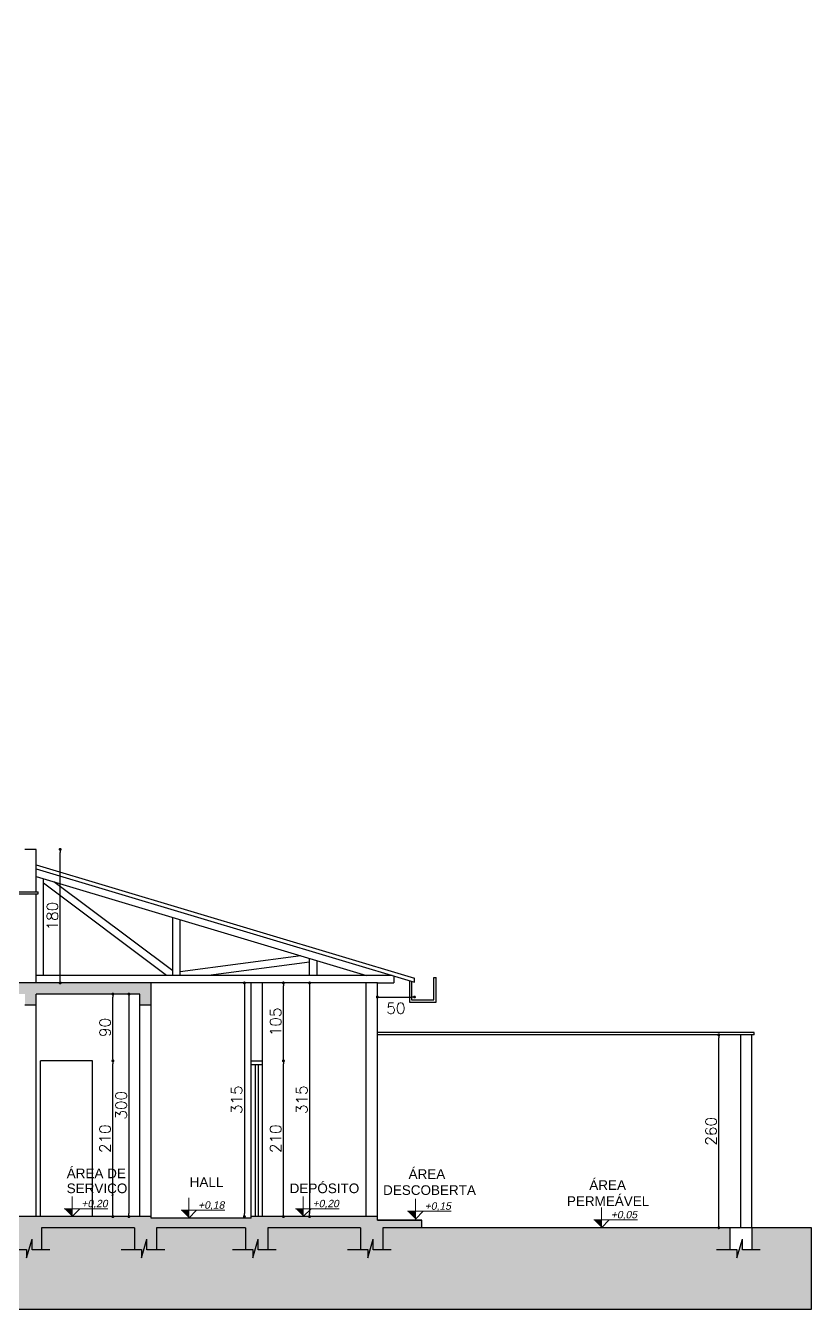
# Model space of a CAD drawing. Header units: millimetres. Extents: x 3314 to 3538, y 1235 to 1314.
# Drawn here: x 3391.25 to 3401.84, y 1278.88 to 1296.19 of the extents above; entities that cross this region are included whole.
import ezdxf

# ---------------------------------------------------------------- set-up
doc = ezdxf.new("R2010")
doc.units = ezdxf.units.MM
doc.layers.add('ALVENARIA', color=7, linetype='Continuous', lineweight=30)
doc.layers.add('LAYOUT', color=8, linetype='Continuous', lineweight=13)
for name, color, linetype in [('Layout-int', 1, 'Continuous'), ('PAREDE', 6, 'Continuous'), ('TextoÁreas', 2, 'Continuous')]:
    doc.layers.add(name, color=color, linetype=linetype)
doc.styles.add('ROMANS', font='romans.shx')
doc.styles.add('Util2000', font='arial.ttf')
doc.dimstyles.new('1-100', dxfattribs={"dimtxt": 0.15, "dimasz": 0.04, "dimexe": 0.05, "dimexo": 0.1, "dimgap": 0.03, "dimtad": 1, "dimdec": 0, "dimlfac": 100, "dimzin": 5, "dimdsep": 46, "dimtxsty": 'ROMANS', "dimblk": 'DOT', "dimcen": 0, "dimse1": 1, "dimse2": 1, "dimclrd": 1, "dimclre": 1, "dimclrt": 2, "dimadec": 0, "dimazin": 0, "dimtfac": 1, "dimtdec": 0, "dimtofl": 0, "dimtmove": 2, "dimatfit": 3, "dimfxl": 0.04, "dimtolj": 1, "dimtzin": 1, "dimarcsym": 0})

# ---------------------------------------------------------------- blocks, each defined once
blk = doc.blocks.new('_Dot')
at = {"color": 0, "linetype": 'ByBlock', "lineweight": -2}
blk.add_line((-0.5, 0), (-1, 0), dxfattribs=at)
at = {"color": 0, "linetype": 'ByBlock', "const_width": 0.5}
blk.add_lwpolyline([(-0.25, 0, 1), (0.25, 0, 1)], format="xyb", close=True, dxfattribs=at)
blk = doc.blocks.new('*D178')
at = {"layer": 'ALVENARIA', "color": 1, "lineweight": -2, "transparency": 16777216}
blk.add_line((3400.589, 1280.025), (3400.589, 1282.545), dxfattribs=at)
at = {"layer": 'Defpoints', "color": 0, "transparency": 16777216}
for p in [(3400.589, 1282.585), (3400.886, 1282.585), (3400.886, 1279.985)]:
    blk.add_point(p, dxfattribs=at)
at = {"layer": 'ALVENARIA', "color": 1, "lineweight": -2, "transparency": 16777216, "xscale": 0.04, "yscale": 0.04, "zscale": 0.04}
for p, rotation in [((3400.589, 1282.585), 90), ((3400.589, 1279.985), 270)]:
    blk.add_blockref('_Dot', p, dxfattribs=dict(at, rotation=rotation))
at = {"layer": 'ALVENARIA', "color": 2, "transparency": 16777216, "insert": (3400.484, 1281.285), "char_height": 0.15, "attachment_point": 5, "rotation": 90, "style": 'ROMANS'}
blk.add_mtext('\\A1;260', dxfattribs=at)
blk = doc.blocks.new('Cotac')
for p, q in [((-105, 105), (483, 105)), ((0, 0), (105, 105))]:
    blk.add_line(p, q)
at = {"layer": 'Layout-int', "color": 0}
blk.add_solid([(0, 0), (0, 105), (-105, 105)], dxfattribs=at)
at = {"style": 'Util2000', "oblique": 12, "flags": 8}
blk.add_attdef('COTAC', (126, 126), '', height=100, dxfattribs=at)
blk = doc.blocks.new('*D179')
at = {"layer": 'ALVENARIA', "color": 1, "lineweight": -2, "transparency": 16777216}
blk.add_line((3394.72, 1280.175), (3394.72, 1282.195), dxfattribs=at)
at = {"layer": 'Defpoints', "color": 0, "transparency": 16777216}
for p in [(3394.436, 1282.235), (3394.72, 1282.235), (3394.436, 1280.135)]:
    blk.add_point(p, dxfattribs=at)
at = {"layer": 'ALVENARIA', "color": 1, "lineweight": -2, "transparency": 16777216, "xscale": 0.04, "yscale": 0.04, "zscale": 0.04}
for p, rotation in [((3394.72, 1282.235), 90), ((3394.72, 1280.135), 270)]:
    blk.add_blockref('_Dot', p, dxfattribs=dict(at, rotation=rotation))
at = {"layer": 'ALVENARIA', "color": 2, "transparency": 16777216, "insert": (3394.615, 1281.185), "char_height": 0.15, "attachment_point": 5, "rotation": 90, "style": 'ROMANS'}
blk.add_mtext('\\A1;210', dxfattribs=at)
blk = doc.blocks.new('*D180')
at = {"layer": 'ALVENARIA', "color": 1, "lineweight": -2, "transparency": 16777216}
blk.add_line((3394.194, 1283.245), (3394.194, 1280.175), dxfattribs=at)
at = {"layer": 'Defpoints', "color": 0, "transparency": 16777216}
for p in [(3394.249, 1283.285), (3394.194, 1280.135), (3394.249, 1280.135)]:
    blk.add_point(p, dxfattribs=at)
at = {"layer": 'ALVENARIA', "color": 1, "lineweight": -2, "transparency": 16777216, "xscale": 0.04, "yscale": 0.04, "zscale": 0.04}
for p, rotation in [((3394.194, 1283.285), 90), ((3394.194, 1280.135), 270)]:
    blk.add_blockref('_Dot', p, dxfattribs=dict(at, rotation=rotation))
at = {"layer": 'ALVENARIA', "color": 2, "transparency": 16777216, "insert": (3394.089, 1281.71), "char_height": 0.15, "attachment_point": 5, "rotation": 90, "style": 'ROMANS'}
blk.add_mtext('\\A1;315', dxfattribs=at)
blk = doc.blocks.new('*D181')
at = {"layer": 'ALVENARIA', "color": 1, "lineweight": -2, "transparency": 16777216}
blk.add_line((3392.421, 1280.175), (3392.421, 1282.195), dxfattribs=at)
at = {"layer": 'Defpoints', "color": 0, "transparency": 16777216}
for p in [(3392.147, 1282.235), (3392.421, 1282.235), (3392.147, 1280.135)]:
    blk.add_point(p, dxfattribs=at)
at = {"layer": 'ALVENARIA', "color": 1, "lineweight": -2, "transparency": 16777216, "xscale": 0.04, "yscale": 0.04, "zscale": 0.04}
for p, rotation in [((3392.421, 1282.235), 90), ((3392.421, 1280.135), 270)]:
    blk.add_blockref('_Dot', p, dxfattribs=dict(at, rotation=rotation))
at = {"layer": 'ALVENARIA', "color": 2, "transparency": 16777216, "insert": (3392.316, 1281.185), "char_height": 0.15, "attachment_point": 5, "rotation": 90, "style": 'ROMANS'}
blk.add_mtext('\\A1;210', dxfattribs=at)
blk = doc.blocks.new('*D182')
at = {"layer": 'ALVENARIA', "color": 1, "lineweight": -2, "transparency": 16777216}
blk.add_line((3392.421, 1282.275), (3392.421, 1283.095), dxfattribs=at)
at = {"layer": 'Defpoints', "color": 0, "transparency": 16777216}
for p in [(3392.147, 1283.135), (3392.421, 1283.135), (3392.147, 1282.235)]:
    blk.add_point(p, dxfattribs=at)
at = {"layer": 'ALVENARIA', "color": 1, "lineweight": -2, "transparency": 16777216, "xscale": 0.04, "yscale": 0.04, "zscale": 0.04}
for p, rotation in [((3392.421, 1283.135), 90), ((3392.421, 1282.235), 270)]:
    blk.add_blockref('_Dot', p, dxfattribs=dict(at, rotation=rotation))
at = {"layer": 'ALVENARIA', "color": 2, "transparency": 16777216, "insert": (3392.316, 1282.685), "char_height": 0.15, "attachment_point": 5, "rotation": 90, "style": 'ROMANS'}
blk.add_mtext('\\A1;90', dxfattribs=at)
blk = doc.blocks.new('*D183')
at = {"layer": 'ALVENARIA', "color": 1, "lineweight": -2, "transparency": 16777216}
blk.add_line((3392.638, 1283.095), (3392.638, 1280.175), dxfattribs=at)
at = {"layer": 'Defpoints', "color": 0, "transparency": 16777216}
for p in [(3392.554, 1283.135), (3392.554, 1280.135), (3392.638, 1280.135)]:
    blk.add_point(p, dxfattribs=at)
at = {"layer": 'ALVENARIA', "color": 1, "lineweight": -2, "transparency": 16777216, "xscale": 0.04, "yscale": 0.04, "zscale": 0.04}
for p, rotation in [((3392.638, 1283.135), 90), ((3392.638, 1280.135), 270)]:
    blk.add_blockref('_Dot', p, dxfattribs=dict(at, rotation=rotation))
at = {"layer": 'ALVENARIA', "color": 2, "transparency": 16777216, "insert": (3392.533, 1281.635), "char_height": 0.15, "attachment_point": 5, "rotation": 90, "style": 'ROMANS'}
blk.add_mtext('\\A1;300', dxfattribs=at)
blk = doc.blocks.new('*D221')
at = {"layer": 'ALVENARIA', "color": 1, "lineweight": -2, "transparency": 16777216}
blk.add_line((3396.026, 1283.095), (3396.446, 1283.095), dxfattribs=at)
at = {"layer": 'Defpoints', "color": 0, "transparency": 16777216}
for p in [(3395.986, 1283.285), (3396.486, 1283.285), (3396.486, 1283.095)]:
    blk.add_point(p, dxfattribs=at)
at = {"layer": 'ALVENARIA', "color": 1, "lineweight": -2, "transparency": 16777216, "xscale": 0.04, "yscale": 0.04, "zscale": 0.04, "rotation": 180}
blk.add_blockref('_Dot', (3395.986, 1283.095), dxfattribs=at)
at = {"layer": 'ALVENARIA', "color": 1, "lineweight": -2, "transparency": 16777216, "xscale": 0.04, "yscale": 0.04, "zscale": 0.04}
blk.add_blockref('_Dot', (3396.486, 1283.095), dxfattribs=at)
at = {"layer": 'ALVENARIA', "color": 2, "transparency": 16777216, "insert": (3396.236, 1282.943), "char_height": 0.15, "attachment_point": 5, "style": 'ROMANS'}
blk.add_mtext('\\A1;50', dxfattribs=at)
blk = doc.blocks.new('*D222')
at = {"layer": 'ALVENARIA', "color": 1, "lineweight": -2, "transparency": 16777216}
blk.add_line((3394.72, 1282.275), (3394.72, 1283.245), dxfattribs=at)
at = {"layer": 'Defpoints', "color": 0, "transparency": 16777216}
for p in [(3394.436, 1283.285), (3394.72, 1283.285), (3394.436, 1282.235)]:
    blk.add_point(p, dxfattribs=at)
at = {"layer": 'ALVENARIA', "color": 1, "lineweight": -2, "transparency": 16777216, "xscale": 0.04, "yscale": 0.04, "zscale": 0.04}
for p, rotation in [((3394.72, 1283.285), 90), ((3394.72, 1282.235), 270)]:
    blk.add_blockref('_Dot', p, dxfattribs=dict(at, rotation=rotation))
at = {"layer": 'ALVENARIA', "color": 2, "transparency": 16777216, "insert": (3394.615, 1282.76), "char_height": 0.15, "attachment_point": 5, "rotation": 90, "style": 'ROMANS'}
blk.add_mtext('\\A1;105', dxfattribs=at)
blk = doc.blocks.new('*D223')
at = {"layer": 'ALVENARIA', "color": 1, "lineweight": -2, "transparency": 16777216}
blk.add_line((3395.073, 1283.245), (3395.073, 1280.175), dxfattribs=at)
at = {"layer": 'Defpoints', "color": 0, "transparency": 16777216}
for p in [(3394.967, 1283.285), (3395.054, 1280.135), (3395.073, 1280.135)]:
    blk.add_point(p, dxfattribs=at)
at = {"layer": 'ALVENARIA', "color": 1, "lineweight": -2, "transparency": 16777216, "xscale": 0.04, "yscale": 0.04, "zscale": 0.04}
for p, rotation in [((3395.073, 1283.285), 90), ((3395.073, 1280.135), 270)]:
    blk.add_blockref('_Dot', p, dxfattribs=dict(at, rotation=rotation))
at = {"layer": 'ALVENARIA', "color": 2, "transparency": 16777216, "insert": (3394.968, 1281.71), "char_height": 0.15, "attachment_point": 5, "rotation": 90, "style": 'ROMANS'}
blk.add_mtext('\\A1;315', dxfattribs=at)
blk = doc.blocks.new('*D224')
at = {"layer": 'ALVENARIA', "color": 1, "lineweight": -2, "transparency": 16777216}
blk.add_line((3391.711, 1283.325), (3391.711, 1285.045), dxfattribs=at)
at = {"layer": 'Defpoints', "color": 0, "transparency": 16777216}
for p in [(3391.386, 1285.085), (3391.711, 1285.085), (3391.386, 1283.285)]:
    blk.add_point(p, dxfattribs=at)
at = {"layer": 'ALVENARIA', "color": 1, "lineweight": -2, "transparency": 16777216, "xscale": 0.04, "yscale": 0.04, "zscale": 0.04}
for p, rotation in [((3391.711, 1285.085), 90), ((3391.711, 1283.285), 270)]:
    blk.add_blockref('_Dot', p, dxfattribs=dict(at, rotation=rotation))
at = {"layer": 'ALVENARIA', "color": 2, "transparency": 16777216, "insert": (3391.606, 1284.185), "char_height": 0.15, "attachment_point": 5, "rotation": 90, "style": 'ROMANS'}
blk.add_mtext('\\A1;180', dxfattribs=at)

msp = doc.modelspace()

# ---------------------------------------------------------------- hatches: boundary and pattern name
at = {"layer": 'PAREDE'}
h = msp.add_hatch(dxfattribs=at)
h.set_pattern_fill('AR-CONC', color=1, scale=0.002)
h.set_pattern_definition([(50, (3392.8997, 1283.1239), (0.3643693, -0.031878), [0.0381, -0.4191]), (355, (3392.8997, 1283.1239), (-0.070487, 0.382114), [0.03048, -0.335281]), (100.4514, (3392.93007, 1283.12123), (0.2938825, 0.3502355), [0.03238, -0.3561805]), (46.1842, (3392.8997, 1283.2255), (0.542158, -0.084085), [0.05715, -0.62865]), (96.6356, (3392.9449, 1283.2185), (0.474808, 0.494852), [0.04857, -0.534271]), (351.184, (3392.8997, 1283.2255), (0.474808, 0.494852), [0.04572, -0.50292]), (21, (3392.9505, 1283.2001), (0.3032288, -0.2045304), [0.0381, -0.4191]), (326, (3392.9505, 1283.2001), (0.123604, 0.368376), [0.03048, -0.33528]), (71.4514, (3392.97577, 1283.18305), (0.426833, 0.1638455), [0.03238, -0.35618]), (37.5, (3392.8997, 1283.12389), (0.0061772, 0.1691101), [0, -0.331216, 0, -0.34036, 0, -0.33655]), (7.5, (3392.8997, 1283.1239), (0.1336393, 0.2003611), [0, -0.194056, 0, -0.323596, 0, -0.12827]), (327.5, (3392.78642, 1283.12389), (0.2711812, -0.0114575), [0, -0.127, 0, -0.39624, 0, -0.52578]), (317.5, (3392.73562, 1283.1239), (0.2962584, 0.050853), [0, -0.1651, 0, -0.263144, 0, -0.37338])])
h.paths.add_polyline_path([(3392.936, 1283.285), (3378.186, 1283.285), (3378.186, 1282.985), (3378.336, 1282.985), (3378.336, 1283.135), (3381.336, 1283.135), (3381.336, 1282.985), (3381.486, 1282.985), (3381.486, 1283.135), (3382.836, 1283.135), (3382.836, 1282.985), (3382.986, 1282.985), (3382.986, 1283.135), (3385.986, 1283.135), (3385.986, 1282.985), (3386.136, 1282.985), (3386.136, 1283.135), (3387.486, 1283.135), (3387.486, 1282.985), (3387.636, 1282.985), (3387.636, 1283.135), (3391.236, 1283.135), (3391.236, 1282.985), (3391.386, 1282.985), (3391.386, 1283.135), (3392.786, 1283.135), (3392.786, 1282.985), (3392.936, 1282.985)])
h.paths.add_polyline_path([(3396.586, 1280.085), (3395.986, 1280.085), (3395.986, 1280.135), (3394.286, 1280.135), (3394.286, 1280.115), (3392.936, 1280.115), (3392.936, 1280.135), (3387.486, 1280.135), (3387.486, 1280.115), (3386.136, 1280.115), (3386.136, 1280.135), (3382.836, 1280.135), (3382.836, 1280.115), (3381.486, 1280.115), (3381.486, 1280.135), (3378.186, 1280.135), (3378.186, 1280.085), (3376.036, 1280.085), (3376.036, 1279.69), (3376.131, 1279.69), (3376.131, 1279.579), (3376.206, 1279.829), (3376.206, 1279.685), (3376.336, 1279.685), (3376.336, 1279.985), (3378.111, 1279.985), (3378.111, 1279.69), (3378.206, 1279.69), (3378.206, 1279.579), (3378.281, 1279.829), (3378.281, 1279.685), (3378.411, 1279.685), (3378.411, 1279.985), (3381.261, 1279.985), (3381.261, 1279.69), (3381.356, 1279.69), (3381.356, 1279.579), (3381.431, 1279.829), (3381.431, 1279.685), (3381.561, 1279.685), (3381.561, 1279.985), (3382.761, 1279.985), (3382.761, 1279.69), (3382.856, 1279.69), (3382.856, 1279.579), (3382.931, 1279.829), (3382.931, 1279.685), (3383.061, 1279.685), (3383.061, 1279.985), (3385.911, 1279.985), (3385.911, 1279.69), (3386.006, 1279.69), (3386.006, 1279.579), (3386.081, 1279.829), (3386.081, 1279.685), (3386.211, 1279.685), (3386.211, 1279.985), (3387.411, 1279.985), (3387.411, 1279.69), (3387.506, 1279.69), (3387.506, 1279.579), (3387.581, 1279.829), (3387.581, 1279.685), (3387.711, 1279.685), (3387.711, 1279.985), (3391.161, 1279.985), (3391.161, 1279.69), (3391.256, 1279.69), (3391.256, 1279.579), (3391.331, 1279.829), (3391.331, 1279.685), (3391.461, 1279.685), (3391.461, 1279.985), (3392.711, 1279.985), (3392.711, 1279.69), (3392.806, 1279.69), (3392.806, 1279.579), (3392.881, 1279.829), (3392.881, 1279.685), (3393.011, 1279.685), (3393.011, 1279.985), (3394.211, 1279.985), (3394.211, 1279.69), (3394.306, 1279.69), (3394.306, 1279.579), (3394.381, 1279.829), (3394.381, 1279.685), (3394.511, 1279.685), (3394.511, 1279.985), (3395.761, 1279.985), (3395.761, 1279.69), (3395.856, 1279.69), (3395.856, 1279.579), (3395.931, 1279.829), (3395.931, 1279.685), (3396.061, 1279.685), (3396.061, 1279.985), (3396.586, 1279.985)])
h.paths.add_polyline_path([(3384.276, 1292.889), (3384.276, 1292.594), (3384.371, 1292.594), (3384.371, 1292.484), (3384.447, 1292.733), (3384.447, 1292.589), (3384.576, 1292.589), (3384.576, 1292.889), (3385.426, 1292.889), (3385.426, 1292.594), (3385.521, 1292.594), (3385.521, 1292.484), (3385.597, 1292.733), (3385.597, 1292.589), (3385.726, 1292.589), (3385.726, 1292.889), (3388.126, 1292.889), (3388.126, 1292.594), (3388.221, 1292.594), (3388.221, 1292.484), (3388.297, 1292.733), (3388.297, 1292.589), (3388.426, 1292.589), (3388.426, 1292.889), (3389.551, 1292.889), (3389.551, 1292.594), (3389.646, 1292.594), (3389.646, 1292.484), (3389.722, 1292.733), (3389.722, 1292.589), (3389.851, 1292.589), (3389.851, 1292.889), (3389.851, 1292.989), (3388.351, 1292.989), (3388.351, 1293.039), (3380.751, 1293.039), (3380.751, 1292.989), (3377.851, 1292.989), (3377.851, 1292.889), (3377.851, 1292.594), (3377.946, 1292.594), (3377.946, 1292.484), (3378.022, 1292.733), (3378.022, 1292.589), (3378.151, 1292.589), (3378.151, 1292.889), (3380.676, 1292.889), (3380.676, 1292.594), (3380.771, 1292.594), (3380.771, 1292.484), (3380.847, 1292.733), (3380.847, 1292.589), (3380.976, 1292.589), (3380.976, 1292.889)])
h.paths.add_polyline_path([(3380.751, 1296.189), (3380.751, 1295.889), (3380.901, 1295.889), (3380.901, 1296.039), (3384.351, 1296.039), (3385.501, 1296.039), (3385.501, 1295.889), (3385.651, 1295.889), (3385.651, 1296.039), (3388.201, 1296.039), (3388.201, 1295.889), (3388.351, 1295.889), (3388.351, 1296.189)])
h = msp.add_hatch(dxfattribs=at)
h.set_pattern_fill('EARTH', color=1, scale=0.059, angle=45)
h.set_pattern_definition([(45, (3397.42837, 1279.4781), (0, 0.529835), [0.37465, -0.37465]), (45, (3397.32903, 1279.57743), (0, 0.529835), [0.37465, -0.37465]), (45, (3397.2297, 1279.67678), (0, 0.529835), [0.37465, -0.37465]), (135, (3397.2297, 1279.743), (-0.529835, 0), [0.37465, -0.37465]), (135, (3397.32903, 1279.84235), (-0.529835, 0), [0.37465, -0.37465]), (135, (3397.42837, 1279.9417), (-0.529835, 0), [0.37465, -0.37465])])
h.paths.add_polyline_path([(3401.836, 1279.985), (3401.036, 1279.985), (3401.036, 1279.685), (3400.906, 1279.685), (3400.906, 1279.829), (3400.831, 1279.579), (3400.831, 1279.69), (3400.736, 1279.69), (3400.736, 1279.985), (3396.061, 1279.985), (3396.061, 1279.685), (3395.931, 1279.685), (3395.931, 1279.829), (3395.856, 1279.579), (3395.856, 1279.69), (3395.761, 1279.69), (3395.761, 1279.985), (3394.511, 1279.985), (3394.511, 1279.685), (3394.381, 1279.685), (3394.381, 1279.829), (3394.306, 1279.579), (3394.306, 1279.69), (3394.211, 1279.69), (3394.211, 1279.985), (3393.011, 1279.985), (3393.011, 1279.685), (3392.881, 1279.685), (3392.881, 1279.829), (3392.806, 1279.579), (3392.806, 1279.69), (3392.711, 1279.69), (3392.711, 1279.985), (3391.461, 1279.985), (3391.461, 1279.685), (3391.331, 1279.685), (3391.331, 1279.829), (3391.256, 1279.579), (3391.256, 1279.69), (3391.161, 1279.69), (3391.161, 1279.985), (3387.711, 1279.985), (3387.711, 1279.685), (3387.581, 1279.685), (3387.581, 1279.829), (3387.506, 1279.579), (3387.506, 1279.69), (3387.411, 1279.69), (3387.411, 1279.985), (3386.211, 1279.985), (3386.211, 1279.685), (3386.081, 1279.685), (3386.081, 1279.829), (3386.006, 1279.579), (3386.006, 1279.69), (3385.911, 1279.69), (3385.911, 1279.985), (3383.061, 1279.985), (3383.061, 1279.685), (3382.931, 1279.685), (3382.931, 1279.829), (3382.856, 1279.579), (3382.856, 1279.69), (3382.761, 1279.69), (3382.761, 1279.985), (3381.561, 1279.985), (3381.561, 1279.685), (3381.431, 1279.685), (3381.431, 1279.829), (3381.356, 1279.579), (3381.356, 1279.69), (3381.261, 1279.69), (3381.261, 1279.985), (3378.411, 1279.985), (3378.411, 1279.685), (3378.281, 1279.685), (3378.281, 1279.829), (3378.206, 1279.579), (3378.206, 1279.69), (3378.111, 1279.69), (3378.111, 1279.985), (3376.336, 1279.985), (3376.336, 1279.685), (3376.206, 1279.685), (3376.206, 1279.829), (3376.131, 1279.579), (3376.131, 1279.69), (3376.036, 1279.69), (3376.036, 1280.085), (3375.236, 1280.085), (3375.236, 1278.885), (3401.036, 1278.885), (3401.836, 1278.885)])
h.paths.add_polyline_path([(3385.426, 1292.594), (3385.426, 1292.889), (3384.576, 1292.889), (3384.576, 1292.589), (3384.447, 1292.589), (3384.447, 1292.733), (3384.371, 1292.484), (3384.371, 1292.594), (3384.276, 1292.594), (3384.276, 1292.889), (3380.976, 1292.889), (3380.976, 1292.589), (3380.847, 1292.589), (3380.847, 1292.733), (3380.771, 1292.484), (3380.771, 1292.594), (3380.676, 1292.594), (3380.676, 1292.889), (3378.151, 1292.889), (3378.151, 1292.589), (3378.022, 1292.589), (3378.022, 1292.733), (3377.946, 1292.484), (3377.946, 1292.594), (3377.851, 1292.594), (3377.851, 1292.889), (3377.851, 1292.989), (3377.051, 1292.989), (3377.051, 1291.789), (3389.851, 1291.789), (3390.651, 1291.789), (3390.651, 1292.989), (3389.851, 1292.989), (3389.851, 1292.889), (3389.851, 1292.589), (3389.722, 1292.589), (3389.722, 1292.733), (3389.646, 1292.484), (3389.646, 1292.594), (3389.551, 1292.594), (3389.551, 1292.889), (3388.426, 1292.889), (3388.426, 1292.589), (3388.297, 1292.589), (3388.297, 1292.733), (3388.221, 1292.484), (3388.221, 1292.594), (3388.126, 1292.594), (3388.126, 1292.889), (3385.726, 1292.889), (3385.726, 1292.589), (3385.597, 1292.589), (3385.597, 1292.733), (3385.521, 1292.484), (3385.521, 1292.594)])

# ---------------------------------------------------------------- linework, layer by layer
at = {"layer": 'ALVENARIA'}
for p, q in [((3391.386, 1285.085), (3391.236, 1285.085)), ((3391.386, 1284.515), (3391.386, 1285.085)), ((3391.386, 1284.877), (3396.486, 1283.347)), ((3391.386, 1284.825), (3396.486, 1283.295)), ((3391.386, 1284.721), (3395.838, 1283.385)), ((3391.486, 1283.385), (3391.486, 1284.691)), ((3382.986, 1284.515), (3391.416, 1284.515)), ((3391.416, 1284.485), (3391.416, 1284.515)), ((3393.146, 1283.385), (3391.486, 1284.628)), ((3393.229, 1283.447), (3391.625, 1284.649)), ((3382.986, 1284.485), (3391.416, 1284.485)), ((3391.386, 1283.285), (3391.386, 1284.485)), ((3393.229, 1283.385), (3393.229, 1284.168)), ((3393.329, 1283.385), (3393.329, 1284.138)), ((3394.956, 1283.65), (3393.329, 1283.435)), ((3395.073, 1283.564), (3393.712, 1283.385)), ((3395.073, 1283.385), (3395.073, 1283.615)), ((3395.173, 1283.385), (3395.173, 1283.585)), ((3392.936, 1283.285), (3378.186, 1283.285)), ((3396.186, 1283.385), (3391.386, 1283.385)), ((3395.986, 1283.285), (3392.936, 1283.285)), ((3392.936, 1280.115), (3392.936, 1283.285)), ((3394.286, 1280.115), (3394.286, 1283.285)), ((3394.436, 1280.135), (3394.436, 1283.285)), ((3395.836, 1280.135), (3395.836, 1283.285)), ((3395.986, 1280.085), (3395.986, 1283.285)), ((3395.986, 1283.285), (3396.206, 1283.285)), ((3396.206, 1283.379), (3396.206, 1283.285)), ((3396.418, 1283.315), (3396.418, 1283.026)), ((3396.448, 1283.306), (3396.448, 1283.056)), ((3396.486, 1283.295), (3396.486, 1283.347)), ((3396.748, 1283.056), (3396.748, 1283.356)), ((3396.748, 1283.356), (3396.778, 1283.356)), ((3396.778, 1283.026), (3396.778, 1283.356)), ((3392.786, 1283.135), (3391.386, 1283.135)), ((3391.386, 1280.135), (3391.386, 1283.135)), ((3392.786, 1280.135), (3392.786, 1283.135)), ((3391.386, 1282.985), (3391.236, 1282.985)), ((3392.936, 1282.985), (3392.786, 1282.985)), ((3396.418, 1283.026), (3396.778, 1283.026)), ((3396.448, 1283.056), (3396.748, 1283.056)), ((3401.066, 1282.615), (3395.986, 1282.615)), ((3401.066, 1282.585), (3395.986, 1282.585)), ((3400.886, 1279.985), (3400.886, 1282.585)), ((3401.036, 1279.985), (3401.036, 1282.585)), ((3401.066, 1282.585), (3401.066, 1282.615)), ((3392.936, 1280.135), (3387.486, 1280.135)), ((3394.286, 1280.115), (3392.936, 1280.115)), ((3395.986, 1280.135), (3394.286, 1280.135)), ((3395.986, 1280.085), (3396.586, 1280.085)), ((3396.586, 1280.085), (3395.986, 1280.085)), ((3396.586, 1279.985), (3396.586, 1280.085)), ((3391.256, 1279.579), (3391.331, 1279.829)), ((3391.331, 1279.685), (3391.331, 1279.829)), ((3391.461, 1279.985), (3391.461, 1279.685)), ((3392.711, 1279.985), (3391.461, 1279.985)), ((3392.711, 1279.985), (3392.711, 1279.69)), ((3392.806, 1279.579), (3392.881, 1279.829)), ((3392.881, 1279.685), (3392.881, 1279.829)), ((3393.011, 1279.985), (3393.011, 1279.685)), ((3394.211, 1279.985), (3393.011, 1279.985)), ((3394.211, 1279.985), (3394.211, 1279.69)), ((3394.306, 1279.579), (3394.381, 1279.829)), ((3394.381, 1279.685), (3394.381, 1279.829)), ((3394.511, 1279.985), (3394.511, 1279.685)), ((3395.761, 1279.985), (3394.511, 1279.985)), ((3395.761, 1279.985), (3395.761, 1279.69)), ((3395.856, 1279.579), (3395.931, 1279.829)), ((3395.931, 1279.685), (3395.931, 1279.829)), ((3401.036, 1279.985), (3396.061, 1279.985)), ((3396.061, 1279.985), (3396.061, 1279.685)), ((3400.736, 1279.985), (3400.736, 1279.69)), ((3400.831, 1279.579), (3400.906, 1279.829)), ((3400.906, 1279.685), (3400.906, 1279.829)), ((3401.036, 1279.985), (3401.036, 1279.685)), ((3401.836, 1279.985), (3401.036, 1279.985)), ((3401.836, 1278.885), (3401.836, 1279.985)), ((3390.984, 1279.69), (3391.256, 1279.69)), ((3391.256, 1279.69), (3391.256, 1279.579)), ((3391.572, 1279.685), (3391.331, 1279.685)), ((3392.534, 1279.69), (3392.806, 1279.69)), ((3392.806, 1279.69), (3392.806, 1279.579)), ((3393.122, 1279.685), (3392.881, 1279.685)), ((3394.034, 1279.69), (3394.306, 1279.69)), ((3394.306, 1279.69), (3394.306, 1279.579)), ((3394.622, 1279.685), (3394.381, 1279.685)), ((3395.584, 1279.69), (3395.856, 1279.69)), ((3395.856, 1279.69), (3395.856, 1279.579)), ((3396.172, 1279.685), (3395.931, 1279.685)), ((3400.559, 1279.69), (3400.831, 1279.69)), ((3400.831, 1279.69), (3400.831, 1279.579)), ((3401.147, 1279.685), (3400.906, 1279.685)), ((3375.236, 1278.885), (3401.036, 1278.885)), ((3401.036, 1278.885), (3401.836, 1278.885))]:
    msp.add_line(p, q, dxfattribs=at)
at = {"layer": 'ALVENARIA', "color": 1}
for p, q in [((3392.147, 1282.235), (3391.447, 1282.235)), ((3391.447, 1280.135), (3391.447, 1282.235)), ((3392.147, 1280.135), (3392.147, 1282.235)), ((3394.286, 1282.235), (3394.436, 1282.235)), ((3394.286, 1282.185), (3394.436, 1282.185)), ((3394.341, 1282.185), (3394.341, 1280.135)), ((3394.381, 1282.185), (3394.381, 1280.135))]:
    msp.add_line(p, q, dxfattribs=at)
at = {"layer": 'LAYOUT'}
for p, q in [((3391.871, 1280.135), (3391.871, 1280.407)), ((3393.445, 1280.115), (3393.445, 1280.387)), ((3394.988, 1280.135), (3394.988, 1280.407)), ((3396.499, 1280.101), (3396.499, 1280.374)), ((3399.008, 1279.985), (3399.008, 1280.257))]:
    msp.add_line(p, q, dxfattribs=at)

# ---------------------------------------------------------------- block references
at = {"layer": 'LAYOUT', "color": 1, "xscale": 0.001, "yscale": 0.001, "zscale": 0.001}
for p, values in [((3391.871, 1280.135), {'COTAC': '+0,20'}), ((3393.445, 1280.115), {'COTAC': '+0,18'}), ((3394.988, 1280.135), {'COTAC': '+0,20'}), ((3396.499, 1280.101), {'COTAC': '+0,15'}), ((3399.008, 1279.985), {'COTAC': '+0,05'})]:
    msp.add_blockref('Cotac', p, dxfattribs=at).add_auto_attribs(values)

# ---------------------------------------------------------------- texts
at = {"layer": 'TextoÁreas', "style": 'Util2000'}
for s, p in [('ÁREA DE', (3391.799, 1280.653)), ('ÁREA', (3396.407, 1280.643)), ('SERVIÇO', (3391.799, 1280.451)), (' HALL', (3393.406, 1280.535)), ('DEPÓSITO', (3394.804, 1280.451)), (' DESCOBERTA', (3396.013, 1280.427)), ('ÁREA', (3398.843, 1280.495)), ('PERMEÁVEL', (3398.541, 1280.279))]:
    msp.add_text(s, height=0.13, dxfattribs=at).set_placement(p)

# ---------------------------------------------------------------- dimensions: what is measured, and where the dimension line sits
at = {"layer": 'ALVENARIA'}
for base, p1, p2, picture, middle in [((3391.711, 1285.085), (3391.386, 1283.285), (3391.386, 1285.085), '*D224', (3391.606, 1284.185)), ((3394.194, 1280.135), (3394.249, 1283.285), (3394.249, 1280.135), '*D180', (3394.089, 1281.71)), ((3394.72, 1283.285), (3394.436, 1282.235), (3394.436, 1283.285), '*D222', (3394.615, 1282.76)), ((3395.073, 1280.135), (3394.967, 1283.285), (3395.054, 1280.135), '*D223', (3394.968, 1281.71)), ((3392.421, 1283.135), (3392.147, 1282.235), (3392.147, 1283.135), '*D182', (3392.316, 1282.685)), ((3392.638, 1280.135), (3392.554, 1283.135), (3392.554, 1280.135), '*D183', (3392.533, 1281.635)), ((3400.589, 1282.585), (3400.886, 1279.985), (3400.886, 1282.585), '*D178', (3400.484, 1281.285)), ((3392.421, 1282.235), (3392.147, 1280.135), (3392.147, 1282.235), '*D181', (3392.316, 1281.185)), ((3394.72, 1282.235), (3394.436, 1280.135), (3394.436, 1282.235), '*D179', (3394.615, 1281.185))]:
    dim = msp.add_linear_dim(base=base, p1=p1, p2=p2, angle=90, dimstyle='1-100', override={"dimfxlon": 1}, dxfattribs=at)
    dim.commit()
    dim.dimension.update_dxf_attribs({"geometry": picture, "text_midpoint": middle})
dim = msp.add_linear_dim(base=(3396.486, 1283.095), p1=(3395.986, 1283.285), p2=(3396.486, 1283.285), dimstyle='1-100', override={"dimfxlon": 1}, dxfattribs=at)
dim.commit()
dim.dimension.update_dxf_attribs({"geometry": '*D221', "text_midpoint": (3396.236, 1282.943), "dimtype": 160})

doc.saveas('drawing.dxf')
